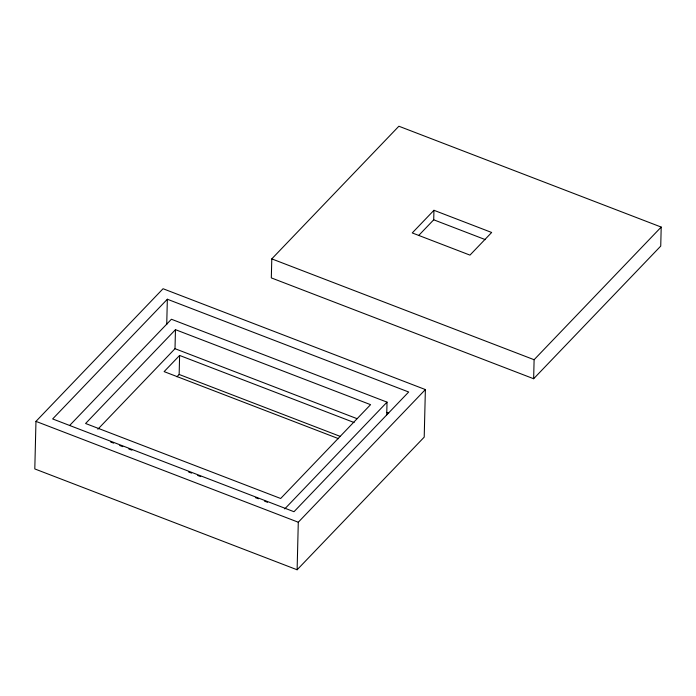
<?xml version="1.0" encoding="UTF-8"?>
<svg xmlns="http://www.w3.org/2000/svg" width="696" height="696" viewBox="0 0 696 696"><rect width="100%" height="100%" fill="white"/><g stroke="black" fill="none" stroke-linecap="round" stroke-linejoin="round"><path stroke-width="1.04" d="M35.966 421.376L34.8 468.93L297.122 569.772L424.212 437.123L425.378 389.569L163.055 288.727L35.966 421.376L298.288 522.226L425.378 389.569M166.727 324.597L167.344 299.236L408.683 392.005L293.99 511.717L52.652 418.94L167.344 299.236M97.849 429.223L175.009 348.687L175.47 329.669L370.568 404.663L280.671 498.493L85.582 423.49L175.47 329.669M176.932 376.78L179.15 374.465L179.611 355.447L354.107 422.524M271.788 258.877L271.318 277.895L533.649 378.737L660.739 246.088L661.2 227.07L398.878 126.228L271.788 258.877L534.11 359.719L661.2 227.07M297.122 569.772L298.288 522.226M386.724 414.816L387.028 402.14L171.407 319.246L69.87 425.23M418.748 235.413L433.712 219.797L433.947 210.288L491.663 232.473L469.965 255.119L412.25 232.934L433.947 210.288M533.649 378.737L534.11 359.719M179.611 355.447L164.117 371.62L338.613 438.697M284.742 508.907L387.028 402.14M433.712 219.797L485.356 239.641M386.689 412.354L388.716 413.137M175.009 348.687L356.961 418.635M179.15 374.465L340.457 436.479M110.621 441.969L113.657 443.135M119.729 445.475L122.766 446.641M128.838 448.972L131.875 450.147M188.572 471.94L191.609 473.106M197.681 475.438L200.718 476.603M255.38 497.623L258.416 498.788M264.497 501.12L267.534 502.295"/></g></svg>
